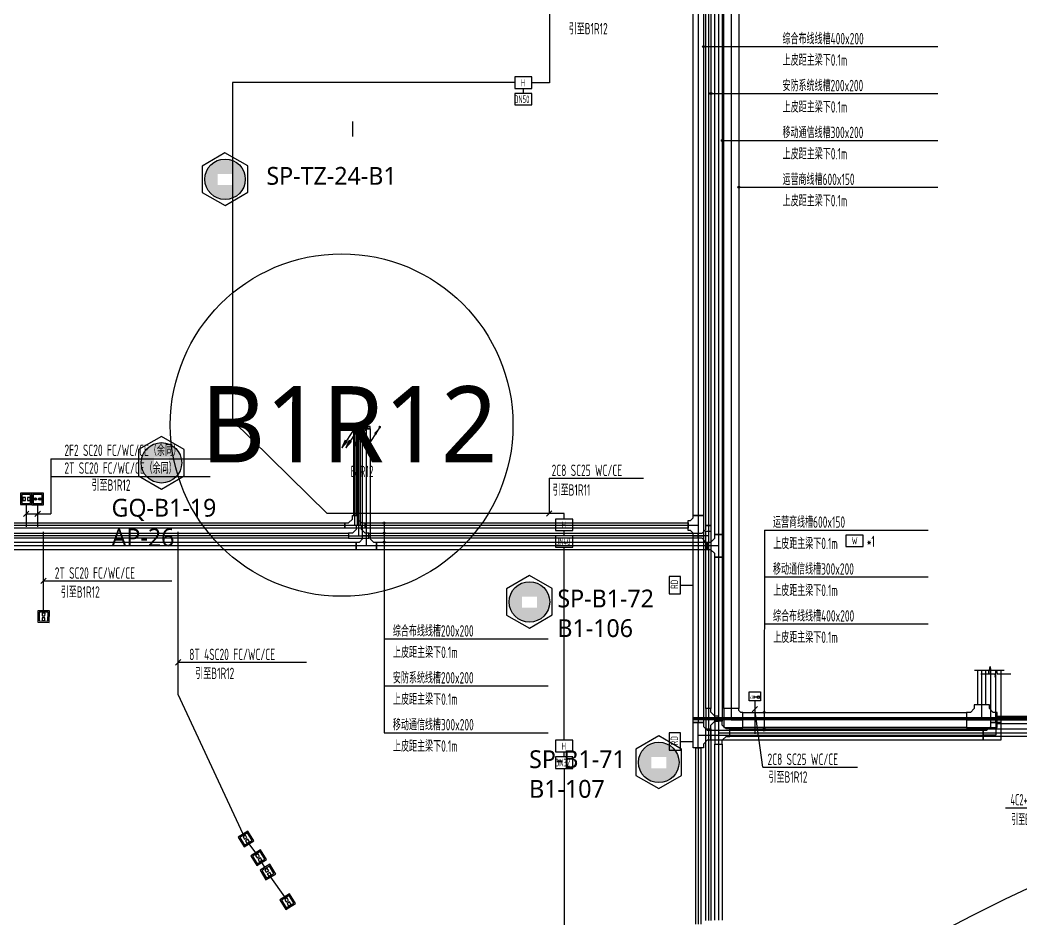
# Model space of a CAD drawing. Extents: x 0 to 3879896, y -114000 to 391286.
# Drawn here: x 2031749 to 2071112, y 189771 to 225139 of the extents above; entities that cross this region are included whole.
import ezdxf

# ---------------------------------------------------------------- set-up
doc = ezdxf.new("R2010")
doc.units = 0
doc.header["$LTSCALE"] = 1000
doc.header["$MEASUREMENT"] = 0
doc.layers.get('0').update_dxf_attribs({"linetype": 'CONTINUOUS'})
for name, color, linetype in [('AP', 7, 'CONTINUOUS'), ('A无产权', 5, 'CONTINUOUS'), ('CABLETRAY_DOTE', 5, 'CONTINUOUS'), ('CABLETRAY_WEAK', 6, 'CONTINUOUS'), ('E-L-LAMP', 11, 'CONTINUOUS'), ('T-BSA TEXT', 7, '485_LINE'), ('T-C-CHANNELS', 30, 'CONTINUOUS'), ('T-I-CHANNELS', 2, 'CONTINUOUS'), ('T-METER DATA', 150, 'C_LINE'), ('T-R-INTEGRATE', 1, 'CONTINUOUS'), ('T-SYSTEM BLOCK', 4, 'CONTINUOUS'), ('T-TEXT', 7, 'CONTINUOUS'), ('T-TEXT-RD', 3, 'CONTINUOUS'), ('T-TL', 2, 'CONTINUOUS'), ('T-铁塔', 3, 'CONTINUOUS'), ('WALL', 2, 'CONTINUOUS'), ('WIRE-通讯', 4, 'CONTINUOUS')]:
    doc.layers.add(name, color=color, linetype=linetype)
doc.styles.add('_TCH_DIM', font='SIMPLEX', dxfattribs={"bigfont": 'GBCBIG'})
doc.styles.add('GBSTYLE', font='gbxwxt.shx', dxfattribs={"width": 0.6, "bigfont": 'gbhzfs.shx'})
doc.styles.get("Standard").update_dxf_attribs({"font": 'GBENOR', "bigfont": 'GBCBIG'})
doc.linetypes.add('485_LINE', pattern='A,25.7,-3.58,["485",Standard,S=2.54,R=0,X=-3.2,Y=-1.27],-3.85', length=33.13)
doc.linetypes.add('C_LINE', pattern='A,25.7,-2.08,["C",Standard,S=2.54,R=0,X=-0.54,Y=-1.27],-2.35', length=30.13)

# ---------------------------------------------------------------- blocks, each defined once
blk = doc.blocks.new('空调抄费表')
at = {"layer": 'T-SYSTEM BLOCK'}
blk.add_lwpolyline([(-338, 0), (338, 0), (338, 450), (-338, 450)], close=True, dxfattribs=at)
at = {"layer": 'T-TEXT', "style": 'GBSTYLE', "width": 0.7}
blk.add_text('H', height=281, dxfattribs=at).set_placement((-106, 76))
blk = doc.blocks.new('A$C78FD1D7B')
at = {"layer": 'T-SYSTEM BLOCK'}
blk.add_lwpolyline([(-300, 0), (300, 0), (300, 400), (-300, 400)], close=True, dxfattribs=at)
at = {"layer": 'T-TEXT', "style": 'GBSTYLE', "width": 0.7}
blk.add_text('RD', height=250, dxfattribs=at).set_placement((-129, 88))
blk = doc.blocks.new('GX')
at = {"layer": 'T-R-INTEGRATE'}
h = blk.add_hatch(color=256, dxfattribs=at)
edge = h.paths.add_edge_path()
edge.add_arc((137, 0), 50, 0, 360)
h = blk.add_hatch(color=256, dxfattribs=at)
edge = h.paths.add_edge_path()
edge.add_arc((312, 0), 50, 0, 360)
for p, q in [((400, 175), (50, 175)), ((50, 175), (50, -175)), ((400, -175), (400, 175)), ((50, -175), (400, -175))]:
    blk.add_line(p, q, dxfattribs=at)
blk.add_lwpolyline([(0, -225), (450, -225), (450, 225), (0, 225)], close=True, dxfattribs=at)
for centre in [(137, 0), (312, 0)]:
    blk.add_circle(centre, 50, dxfattribs=at)
blk = doc.blocks.new('T-D2T')
at = {"layer": 'T-SYSTEM BLOCK'}
for points in [[(0, 0), (450, 0), (450, 450), (0, 450)], [(50, 50), (400, 50), (400, 400), (50, 400)], [(87, 169), (199, 169), (199, 281), (87, 281)], [(271, 169), (383, 169), (383, 281), (271, 281)]]:
    blk.add_lwpolyline(points, close=True, dxfattribs=at)
blk = doc.blocks.new('E-017')
at = {"layer": 'E-L-LAMP'}
for p, q in [((0, 150), (0, -150)), ((150, -150), (-150, -150))]:
    blk.add_line(p, q, dxfattribs=at)
for radius in [150, 100]:
    blk.add_circle((0, 300), radius, dxfattribs=at)
blk = doc.blocks.new('抄表水表')
at = {"layer": 'T-SYSTEM BLOCK'}
blk.add_lwpolyline([(-338, 0), (338, 0), (338, 450), (-338, 450)], close=True, dxfattribs=at)
at = {"layer": 'T-TEXT', "style": 'GBSTYLE', "width": 0.7}
blk.add_text('W', height=281, dxfattribs=at).set_placement((-113, 83))
blk = doc.blocks.new('A$C78191958')
at = {"layer": 'T-METER DATA'}
blk.add_blockref('抄表水表', (80209, -61706, 0), dxfattribs=at)
at = {"layer": 'T-BSA TEXT', "linetype": 'ByBlock', "style": 'GBSTYLE', "width": 0.7}
blk.add_text('*1', height=450, dxfattribs=at).set_placement((80691, -61730, 0))

msp = doc.modelspace()

# ---------------------------------------------------------------- hatches: boundary and pattern name
at = {"layer": 'T-SYSTEM BLOCK'}
h = msp.add_hatch(color=256, dxfattribs=at)
edge = h.paths.add_edge_path()
edge.add_arc((2044921.4, 209100.5), 52.5, 0, 360)
h.paths.add_polyline_path([(2044538.8, 208611.9), (2044406.3, 208306.6), (2044631.2, 208552)])
h = msp.add_hatch(color=256, dxfattribs=at)
edge = h.paths.add_edge_path()
edge.add_arc((2044921.4, 209100.5), 52.5, 0, 360)
h.paths.add_polyline_path([(2044538.8, 208611.9), (2044406.3, 208306.6), (2044631.2, 208552)])
h = msp.add_hatch(color=256, dxfattribs=at)
edge = h.paths.add_edge_path()
edge.add_arc((2045071.4, 209100.5), 52.5, 0, 360)
h.paths.add_polyline_path([(2044688.8, 208611.9), (2044556.3, 208306.6), (2044781.2, 208552)])
h = msp.add_hatch(color=256, dxfattribs=at)
edge = h.paths.add_edge_path()
edge.add_arc((2045071.4, 209100.5), 52.5, 0, 360)
h.paths.add_polyline_path([(2044688.8, 208611.9), (2044556.3, 208306.6), (2044781.2, 208552)])
h = msp.add_hatch(color=256, dxfattribs=at)
edge = h.paths.add_edge_path()
edge.add_arc((2045371.4, 209100.5), 52.5, 0, 360)
h.paths.add_polyline_path([(2044988.8, 208611.9), (2044856.3, 208306.6), (2045081.2, 208552)])
h = msp.add_hatch(color=256, dxfattribs=at)
edge = h.paths.add_edge_path()
edge.add_arc((2045371.4, 209100.5), 52.5, 0, 360)
h.paths.add_polyline_path([(2044988.8, 208611.9), (2044856.3, 208306.6), (2045081.2, 208552)])
h = msp.add_hatch(color=256, dxfattribs=at)
h.paths.add_polyline_path([(2045843.9, 209125.5, 0.210266), (2045861, 209086.8), (2045896.4, 209125.5), (2045875.6, 209077.3, 0.5398713), (2045948.9, 209125.5, 1)])
h.paths.add_polyline_path([(2045896.4, 209125.5), (2045867.9, 209081.4, 0.0415828), (2045875.6, 209077.3)], flags=17)
h.paths.add_polyline_path([(2045896.4, 209125.5), (2045861, 209086.8, 0.0415828), (2045867.9, 209081.4)], flags=17)
h.paths.add_polyline_path([(2045867.9, 209081.4, -0.0415828), (2045861, 209086.8), (2045671.6, 208880.1), (2045717.8, 208850.1)])
h.paths.add_polyline_path([(2045875.6, 209077.3, -0.0415828), (2045867.9, 209081.4), (2045717.8, 208850.1), (2045764, 208820.2)])
h = msp.add_hatch(color=256, dxfattribs=at)
h.paths.add_polyline_path([(2045843.9, 209125.5, 0.210266), (2045861, 209086.8), (2045896.4, 209125.5), (2045875.6, 209077.3, 0.5398713), (2045948.9, 209125.5, 1)])
h.paths.add_polyline_path([(2045896.4, 209125.5), (2045867.9, 209081.4, 0.0415828), (2045875.6, 209077.3)], flags=17)
h.paths.add_polyline_path([(2045896.4, 209125.5), (2045861, 209086.8, 0.0415828), (2045867.9, 209081.4)], flags=17)
h.paths.add_polyline_path([(2045867.9, 209081.4, -0.0415828), (2045861, 209086.8), (2045671.6, 208880.1), (2045717.8, 208850.1)])
h.paths.add_polyline_path([(2045875.6, 209077.3, -0.0415828), (2045867.9, 209081.4), (2045717.8, 208850.1), (2045764, 208820.2)])
at = {"layer": 'T-TEXT', "linetype": 'ByBlock'}
h = msp.add_hatch(color=256, dxfattribs=at)
edge = h.paths.add_edge_path()
edge.add_arc((2058620.4, 224092), 37.5, 0, 360)
h = msp.add_hatch(color=256, dxfattribs=at)
edge = h.paths.add_edge_path()
edge.add_arc((2058921.4, 222247.4), 37.5, 0, 360)
h = msp.add_hatch(color=256, dxfattribs=at)
edge = h.paths.add_edge_path()
edge.add_arc((2059365.7, 220402.9), 37.5, 0, 360)
h = msp.add_hatch(color=256, dxfattribs=at)
edge = h.paths.add_edge_path()
edge.add_arc((2060020.4, 218558.3), 37.5, 0, 360)
h = msp.add_hatch(color=256, dxfattribs=at)
edge = h.paths.add_edge_path()
edge.add_arc((2046070, 205350.5), 37.5, 0, 360)
h = msp.add_hatch(color=256, dxfattribs=at)
edge = h.paths.add_edge_path()
edge.add_arc((2046070, 204950.5), 37.5, 0, 360)
h = msp.add_hatch(color=256, dxfattribs=at)
edge = h.paths.add_edge_path()
edge.add_arc((2046070, 204600.5), 37.5, 0, 360)
h = msp.add_hatch(color=256, dxfattribs=at)
edge = h.paths.add_edge_path()
edge.add_arc((2061014.6, 197900.5), 37.5, 0, 360)
h = msp.add_hatch(color=256, dxfattribs=at)
edge = h.paths.add_edge_path()
edge.add_arc((2061014.6, 197250.7), 37.5, 0, 360)
h = msp.add_hatch(color=256, dxfattribs=at)
edge = h.paths.add_edge_path()
edge.add_arc((2061014.6, 197200.3), 37.5, 0, 360)
at = {"layer": 'WALL', "linetype": 'ByBlock'}
h = msp.add_hatch(dxfattribs=at)
h.set_pattern_fill('ESCHER', color=1)
h.set_pattern_definition([(60, (-837436.515, -2182893.017), (-30.47999999, -7e-09), [27.94, -2.54]), (180, (-837436.515, -2182893.017), (15.24, -26.3964543), [27.94, -2.54]), (300, (-837436.515, -2182893.017), (30.47999999, -7e-09), [27.94, -2.54]), (60, (-837433.975, -2182893.017), (-30.47999999, -7e-09), [5.08, -25.4]), (300, (-837433.975, -2182893.017), (30.47999999, -7e-09), [5.08, -25.4]), (60, (-837437.785, -2182890.817), (-30.47999999, -7e-09), [5.08, -25.4]), (180, (-837437.785, -2182890.817), (15.24, -26.3964543), [5.08, -25.4]), (300, (-837437.785, -2182895.216), (30.47999999, -7e-09), [5.08, -25.4]), (180, (-837437.785, -2182895.216), (15.24, -26.3964543), [5.08, -25.4]), (60, (-837446.675, -2182893.017), (-30.47999999, -7e-09), [5.08, -25.4]), (300, (-837446.675, -2182893.017), (30.47999999, -7e-09), [5.08, -25.4]), (60, (-837431.435, -2182901.816), (-30.47999999, -7e-09), [5.08, -25.4]), (180, (-837431.435, -2182901.816), (15.24, -26.3964543), [5.08, -25.4]), (300, (-837431.435, -2182884.218), (30.47999999, -7e-09), [5.08, -25.4]), (180, (-837431.435, -2182884.218), (15.24, -26.3964543), [5.08, -25.4]), (0, (-837431.435, -2182888.617), (-15.24, 26.3964543), [17.78, -12.7]), (0, (-837431.435, -2182897.416), (-15.24, 26.3964543), [17.78, -12.7]), (120, (-837435.245, -2182886.418), (-30.47999999, 7e-09), [17.78, -12.7]), (120, (-837442.865, -2182890.817), (-30.47999999, 7e-09), [17.78, -12.7]), (240, (-837442.865, -2182895.216), (15.23999999, -26.3964543), [17.78, -12.7]), (240, (-837435.245, -2182899.616), (15.23999999, -26.3964543), [17.78, -12.7])])
h.paths.add_polyline_path([(2039015.3, 218873.1, 1), (2040607.2, 218873.1, 1)])
h.paths.add_polyline_path([(2040105.6, 219078.1), (2040105.6, 218643.6), (2039517.6, 218643.6), (2039517.6, 219078.1)], flags=16)
h = msp.add_hatch(dxfattribs=at)
h.set_pattern_fill('ESCHER', color=3)
h.set_pattern_definition([(60, (-839937.8, -2194048.995), (-30.47999999, -7e-09), [27.94, -2.54]), (180, (-839937.8, -2194048.995), (15.24, -26.3964543), [27.94, -2.54]), (300, (-839937.8, -2194048.995), (30.47999999, -7e-09), [27.94, -2.54]), (60, (-839935.26, -2194048.995), (-30.47999999, -7e-09), [5.08, -25.4]), (300, (-839935.26, -2194048.995), (30.47999999, -7e-09), [5.08, -25.4]), (60, (-839939.07, -2194046.795), (-30.47999999, -7e-09), [5.08, -25.4]), (180, (-839939.07, -2194046.795), (15.24, -26.3964543), [5.08, -25.4]), (300, (-839939.07, -2194051.194), (30.47999999, -7e-09), [5.08, -25.4]), (180, (-839939.07, -2194051.194), (15.24, -26.3964543), [5.08, -25.4]), (60, (-839947.96, -2194048.995), (-30.47999999, -7e-09), [5.08, -25.4]), (300, (-839947.96, -2194048.995), (30.47999999, -7e-09), [5.08, -25.4]), (60, (-839932.72, -2194057.793), (-30.47999999, -7e-09), [5.08, -25.4]), (180, (-839932.72, -2194057.793), (15.24, -26.3964543), [5.08, -25.4]), (300, (-839932.72, -2194040.196), (30.47999999, -7e-09), [5.08, -25.4]), (180, (-839932.72, -2194040.196), (15.24, -26.3964543), [5.08, -25.4]), (0, (-839932.72, -2194044.595), (-15.24, 26.3964543), [17.78, -12.7]), (0, (-839932.72, -2194053.394), (-15.24, 26.3964543), [17.78, -12.7]), (120, (-839936.53, -2194042.395), (-30.47999999, 7e-09), [17.78, -12.7]), (120, (-839944.15, -2194046.795), (-30.47999999, 7e-09), [17.78, -12.7]), (240, (-839944.15, -2194051.194), (15.23999999, -26.3964543), [17.78, -12.7]), (240, (-839936.53, -2194055.594), (15.23999999, -26.3964543), [17.78, -12.7])])
h.paths.add_polyline_path([(2036514, 207717.1, 1), (2038105.9, 207717.1, 1)])
h.paths.add_polyline_path([(2037604.3, 207922.1), (2037604.3, 207487.6), (2037016.3, 207487.6), (2037016.3, 207922.1)], flags=16)
h = msp.add_hatch(dxfattribs=at)
h.set_pattern_fill('ESCHER', color=3)
h.set_pattern_definition([(60, (-825466.343, -2199520.927), (-30.47999999, -7e-09), [27.94, -2.54]), (180, (-825466.343, -2199520.927), (15.24, -26.3964543), [27.94, -2.54]), (300, (-825466.343, -2199520.927), (30.47999999, -7e-09), [27.94, -2.54]), (60, (-825463.803, -2199520.927), (-30.47999999, -7e-09), [5.08, -25.4]), (300, (-825463.803, -2199520.927), (30.47999999, -7e-09), [5.08, -25.4]), (60, (-825467.613, -2199518.727), (-30.47999999, -7e-09), [5.08, -25.4]), (180, (-825467.613, -2199518.727), (15.24, -26.3964543), [5.08, -25.4]), (300, (-825467.613, -2199523.126), (30.47999999, -7e-09), [5.08, -25.4]), (180, (-825467.613, -2199523.126), (15.24, -26.3964543), [5.08, -25.4]), (60, (-825476.503, -2199520.927), (-30.47999999, -7e-09), [5.08, -25.4]), (300, (-825476.503, -2199520.927), (30.47999999, -7e-09), [5.08, -25.4]), (60, (-825461.263, -2199529.725), (-30.47999999, -7e-09), [5.08, -25.4]), (180, (-825461.263, -2199529.725), (15.24, -26.3964543), [5.08, -25.4]), (300, (-825461.263, -2199512.128), (30.47999999, -7e-09), [5.08, -25.4]), (180, (-825461.263, -2199512.128), (15.24, -26.3964543), [5.08, -25.4]), (0, (-825461.263, -2199516.527), (-15.24, 26.3964543), [17.78, -12.7]), (0, (-825461.263, -2199525.326), (-15.24, 26.3964543), [17.78, -12.7]), (120, (-825465.073, -2199514.328), (-30.47999999, 7e-09), [17.78, -12.7]), (120, (-825472.693, -2199518.727), (-30.47999999, 7e-09), [17.78, -12.7]), (240, (-825472.693, -2199523.126), (15.23999999, -26.3964543), [17.78, -12.7]), (240, (-825465.073, -2199527.526), (15.23999999, -26.3964543), [17.78, -12.7])])
h.paths.add_polyline_path([(2050985.4, 202245.2, 1), (2052577.4, 202245.2, 1)])
h.paths.add_polyline_path([(2052075.8, 202450.2), (2052075.8, 202015.7), (2051487.8, 202015.7), (2051487.8, 202450.2)], flags=16)
h = msp.add_hatch(dxfattribs=at)
h.set_pattern_fill('ESCHER', color=3)
h.set_pattern_definition([(60, (-820380.46, -2205833.182), (-30.47999999, -7e-09), [27.94, -2.54]), (180, (-820380.46, -2205833.182), (15.24, -26.3964543), [27.94, -2.54]), (300, (-820380.46, -2205833.182), (30.47999999, -7e-09), [27.94, -2.54]), (60, (-820377.92, -2205833.182), (-30.47999999, -7e-09), [5.08, -25.4]), (300, (-820377.92, -2205833.182), (30.47999999, -7e-09), [5.08, -25.4]), (60, (-820381.73, -2205830.982), (-30.47999999, -7e-09), [5.08, -25.4]), (180, (-820381.73, -2205830.982), (15.24, -26.3964543), [5.08, -25.4]), (300, (-820381.73, -2205835.382), (30.47999999, -7e-09), [5.08, -25.4]), (180, (-820381.73, -2205835.382), (15.24, -26.3964543), [5.08, -25.4]), (60, (-820390.62, -2205833.182), (-30.47999999, -7e-09), [5.08, -25.4]), (300, (-820390.62, -2205833.182), (30.47999999, -7e-09), [5.08, -25.4]), (60, (-820375.38, -2205841.98), (-30.47999999, -7e-09), [5.08, -25.4]), (180, (-820375.38, -2205841.98), (15.24, -26.3964543), [5.08, -25.4]), (300, (-820375.38, -2205824.383), (30.47999999, -7e-09), [5.08, -25.4]), (180, (-820375.38, -2205824.383), (15.24, -26.3964543), [5.08, -25.4]), (0, (-820375.38, -2205828.783), (-15.24, 26.3964543), [17.78, -12.7]), (0, (-820375.38, -2205837.582), (-15.24, 26.3964543), [17.78, -12.7]), (120, (-820379.19, -2205826.583), (-30.47999999, 7e-09), [17.78, -12.7]), (120, (-820386.81, -2205830.982), (-30.47999999, 7e-09), [17.78, -12.7]), (240, (-820386.81, -2205835.382), (15.23999999, -26.3964543), [17.78, -12.7]), (240, (-820379.19, -2205839.78), (15.23999999, -26.3964543), [17.78, -12.7])])
h.paths.add_polyline_path([(2056071.3, 195932.9, 1), (2057663.3, 195932.9, 1)])
h.paths.add_polyline_path([(2057161.7, 196137.9), (2057161.7, 195703.4), (2056573.7, 195703.4), (2056573.7, 196137.9)], flags=16)

# ---------------------------------------------------------------- linework, layer by layer
at = {"color": 8}
msp.add_line((2044821.4, 221150.5, 0), (2044821.4, 220550.5, 0), dxfattribs=at)
at = {"layer": 'CABLETRAY_DOTE', "linetype": 'ByBlock'}
for p, q in [((2059215.7, 232600.5, 0), (2059215.7, 204900.5, 0)), ((2058821.4, 229493.7, 0), (2058821.4, 205250.5, 0)), ((2045371.4, 204850.5, 0), (2045371.4, 209050.5, 0)), ((2045371.4, 204450.5, 0), (2045371.4, 204850.5, 0)), ((2058821.4, 205023.8, 0), (2058820.6, 198052.1, 0)), ((2059215.7, 204900.5, 0), (2059215.7, 204000.5, 0)), ((2044971.4, 204450.5, 0), (2026234.5, 204450.5, 0)), ((2045771.4, 204450.5, 0), (2044971.4, 204450.5, 0)), ((2058765.7, 204450.5, 0), (2045771.4, 204450.5, 0)), ((2059215.7, 204450.5, 0), (2058765.7, 204450.5, 0)), ((2059215.7, 204000.5, 0), (2059215.7, 197550.5, 0)), ((2058820.6, 198052.1, 0), (2058820.5, 197252.1, 0)), ((2058244.2, 197652.1, 0), (2077071, 197649.7, 0)), ((2058820.5, 197652.1, 0), (2059220.5, 197652.1, 0)), ((2058820.5, 197252.1, 0), (2058819.6, 189707.2, 0)), ((2059215.7, 197550.5, 0), (2059215.7, 196650.5, 0)), ((2059215.7, 197100.5, 0), (2059665.7, 197100.5, 0)), ((2059665.7, 197100.5, 0), (2075173.1, 197100.5, 0)), ((2059215.7, 196650.5, 0), (2059215.7, 189728.5, 0))]:
    msp.add_line(p, q, dxfattribs=at)
at = {"layer": 'CABLETRAY_DOTE'}
for p, q in [((2058420.4, 227600.5, 0), (2058420.4, 205650.5, 0)), ((2059720.4, 226796.3, 0), (2059720.4, 198050.5, 0)), ((2044921.4, 205650.5, 0), (2044921.4, 209050.5, 0)), ((2045071.4, 205250.5, 0), (2045071.4, 209050.5, 0)), ((2044921.4, 205250.5, 0), (2044921.4, 205650.5, 0)), ((2058420.4, 205650.5, 0), (2058420.4, 204850.5, 0)), ((2044521.4, 205250.5, 0), (2026675.7, 205250.5, 0)), ((2045321.4, 205250.5, 0), (2044521.4, 205250.5, 0)), ((2045071.4, 204850.5, 0), (2045071.4, 205250.5, 0)), ((2058020.4, 205250.5, 0), (2045321.4, 205250.5, 0)), ((2058420.4, 205250.5, 0), (2058020.4, 205250.5, 0)), ((2058821.4, 205250.5, 0), (2058821.4, 204450.5, 0)), ((2044671.4, 204850.5, 0), (2026478.1, 204850.5, 0)), ((2044671.4, 204850.5, 0), (2045471.4, 204850.5, 0)), ((2058421.4, 204850.5, 0), (2045471.4, 204850.5, 0)), ((2058420.4, 204850.5, 0), (2058420.4, 197500.5, 0)), ((2058821.4, 204850.5, 0), (2058421.4, 204850.5, 0)), ((2069570.4, 198200.5, 0), (2069570.4, 199566.8, 0)), ((2070120.4, 197500.5, 0), (2070120.4, 199566.3, 0)), ((2059720.4, 198050.5, 0), (2059720.4, 197600.5, 0)), ((2069570.4, 197600.5, 0), (2069570.4, 198200.5, 0)), ((2058420.4, 196500.5, 0), (2058420.4, 197500.5, 0)), ((2059720.4, 197600.5, 0), (2060170.4, 197600.5, 0)), ((2068970.4, 197600.5, 0), (2060170.4, 197600.5, 0)), ((2068970.4, 197600.5, 0), (2070170.4, 197600.5, 0)), ((2070120.4, 197500.5, 0), (2070120.4, 197000.5, 0)), ((2070170.4, 197600.5, 0), (2074673.1, 197600.5, 0)), ((2058420.4, 197000.5, 0), (2058920.4, 197000.5, 0)), ((2058920.5, 197000.3, 0), (2069620.4, 197000.5, 0)), ((2070120.4, 197000.5, 0), (2069620.4, 197000.5, 0)), ((2058420.4, 196500.5, 0), (2058420.4, 189561, 0))]:
    msp.add_line(p, q, dxfattribs=at)
at = {"layer": 'CABLETRAY_WEAK', "linetype": 'ByBlock'}
for p, q in [((2058721.4, 205250.5, 0), (2058721.4, 229493.7, 0)), ((2058921.4, 229493.7, 0), (2058921.4, 205250.5, 0)), ((2058921.4, 205250.5, 0), (2058721.4, 205250.5, 0)), ((2058720.6, 198052.1, 0), (2058721.4, 205023.8, 0)), ((2058721.4, 205023.8, 0), (2058921.4, 205023.8, 0)), ((2058921.4, 205023.8, 0), (2058920.6, 198052.1, 0)), ((2058720.6, 198052.1, 0), (2058720.5, 197252.1, 0)), ((2058920.6, 198052.1, 0), (2058720.6, 198052.1, 0)), ((2058920.6, 198052.1, 0), (2058720.6, 198052.1, 0)), ((2058920.5, 197902.1, 0), (2058920.6, 198052.1, 0)), ((2058244.2, 197602.1, 0), (2058244.2, 197702.1, 0)), ((2058244.2, 197702.1, 0), (2077071, 197699.7, 0)), ((2077071, 197599.7, 0), (2058244.2, 197602.1, 0)), ((2059070.5, 197752.1, 0), (2058920.5, 197902.1, 0)), ((2059220.5, 197752.1, 0), (2059070.5, 197752.1, 0)), ((2059220.5, 197552.1, 0), (2059220.5, 197752.1, 0)), ((2058719.6, 189707.2, 0), (2058720.5, 197252.1, 0)), ((2058720.5, 197252.1, 0), (2058920.5, 197252.1, 0)), ((2058720.5, 197252.1, 0), (2058920.5, 197252.1, 0)), ((2058920.5, 197252.1, 0), (2058919.6, 189707.1, 0)), ((2058920.5, 197402.1, 0), (2059070.5, 197552.1, 0)), ((2058920.5, 197252.1, 0), (2058920.5, 197402.1, 0)), ((2059070.5, 197552.1, 0), (2059220.5, 197552.1, 0))]:
    msp.add_line(p, q, dxfattribs=at)
at = {"layer": 'CABLETRAY_WEAK'}
for p, q in [((2045121.4, 209150.5, 0), (2045021.4, 209050.5, 0)), ((2045021.4, 209150.5, 0), (2045121.4, 209050.5, 0)), ((2045021.4, 209050.5, 0), (2045121.4, 209050.5, 0)), ((2045021.4, 205250.5, 0), (2045021.4, 209050.5, 0)), ((2045121.4, 209050.5, 0), (2045121.4, 205250.5, 0)), ((2044971.4, 205100.5, 0), (2044821.4, 204950.5, 0)), ((2045171.4, 205250.5, 0), (2044971.4, 205250.5, 0)), ((2044971.4, 205250.5, 0), (2044971.4, 205100.5, 0)), ((2045121.4, 205250.5, 0), (2045021.4, 205250.5, 0)), ((2045171.4, 205100.5, 0), (2045171.4, 205250.5, 0)), ((2045321.4, 204950.5, 0), (2045171.4, 205100.5, 0)), ((2058571.4, 204950.5, 0), (2058721.4, 205100.5, 0)), ((2058721.4, 205100.5, 0), (2058721.4, 205250.5, 0)), ((2058721.4, 205250.5, 0), (2058921.4, 205250.5, 0)), ((2058921.4, 205250.5, 0), (2058921.4, 204450.5, 0)), ((2026478.1, 204950.5, 0), (2044671.4, 204950.5, 0)), ((2044671.4, 204750.5, 0), (2026478.1, 204750.5, 0)), ((2044671.4, 204950.5, 0), (2044671.4, 204750.5, 0)), ((2044821.4, 204950.5, 0), (2044671.4, 204950.5, 0)), ((2044671.4, 204950.5, 0), (2044671.4, 204750.5, 0)), ((2044671.4, 204750.5, 0), (2045471.4, 204750.5, 0)), ((2045471.4, 204950.5, 0), (2045321.4, 204950.5, 0)), ((2045471.4, 204750.5, 0), (2045471.4, 204950.5, 0)), ((2045471.4, 204950.5, 0), (2058421.4, 204950.5, 0)), ((2045471.4, 204750.5, 0), (2045471.4, 204950.5, 0)), ((2058421.4, 204750.5, 0), (2045471.4, 204750.5, 0)), ((2058421.4, 204950.5, 0), (2058421.4, 204750.5, 0)), ((2058421.4, 204750.5, 0), (2058421.4, 204950.5, 0)), ((2058421.4, 204950.5, 0), (2058571.4, 204950.5, 0)), ((2058571.4, 204750.5, 0), (2058421.4, 204750.5, 0)), ((2058721.4, 204600.5, 0), (2058571.4, 204750.5, 0)), ((2058721.4, 204450.5, 0), (2058721.4, 204600.5, 0)), ((2058921.4, 204450.5, 0), (2058721.4, 204450.5, 0))]:
    msp.add_line(p, q, dxfattribs=at)
at = {"layer": 'CABLETRAY_WEAK', "elevation": 0}
msp.add_lwpolyline([(2045021.4, 209050.5), (2045121.4, 209050.5), (2045121.4, 209150.5), (2045021.4, 209150.5)], close=True, dxfattribs=at)
at = {"layer": 'E-L-LAMP'}
msp.add_line((2060645.9, 198360.5, 0), (2060645.9, 197053.3, 0), dxfattribs=at)
at = {"layer": 'E-L-LAMP', "elevation": 0}
msp.add_lwpolyline([(2060422.6, 198709), (2060869.2, 198709), (2060869.2, 198360.5), (2060422.6, 198360.5)], close=True, dxfattribs=at)
at = {"layer": 'T-BSA TEXT', "linetype": 'ByBlock'}
for p, q in [((2032958.6, 207875.9), (2039230.7, 207875.9)), ((2032958.6, 207875.9), (2032958.6, 205711.1)), ((2032958.6, 207175.9), (2039230.7, 207175.9)), ((2052560.8, 207111.5), (2056267.1, 207111.5)), ((2052560.8, 207111.5), (2052560.8, 205722.2)), ((2031886.3, 205605), (2032098.5, 205817.2)), ((2031992.4, 205711.1), (2032958.6, 205711.1, 0)), ((2032335.5, 205605), (2032547.7, 205817.2)), ((2052454.8, 205616.1), (2052666.9, 205828.3)), ((2032570.9, 202965.7, 0), (2032783.1, 203177.9, 0)), ((2032677, 203071.8, 0), (2037720.1, 203071.8, 0)), ((2037860.1, 199763.6, 0), (2038072.2, 199975.8, 0)), ((2037966.2, 199869.7, 0), (2043009.3, 199869.7, 0)), ((2060539.8, 197925.1, 0), (2060751.9, 198137.2, 0)), ((2060954.2, 195744.9), (2060645.9, 198031.1, 0)), ((2060954.2, 195744.9), (2064682.2, 195744.9, 0)), ((2070508.3, 194150.6, 0), (2076913.5, 194150.6))]:
    msp.add_line(p, q, dxfattribs=at)
at = {"layer": 'T-C-CHANNELS'}
for p, q in [((2059420.4, 198050.5, 0), (2059420.4, 226796.3, 0)), ((2060020.4, 226796.3, 0), (2060020.4, 198050.5, 0)), ((2069420.4, 199566.8, 0), (2069720.4, 199566.8, 0)), ((2069420.4, 198200.5, 0), (2069420.4, 199566.8, 0)), ((2069720.4, 199566.8, 0), (2069720.4, 198200.5, 0)), ((2060020.4, 198050.5, 0), (2059420.4, 198050.5, 0)), ((2059420.4, 198050.5, 0), (2059420.4, 197300.5, 0)), ((2060020.4, 198050.5, 0), (2059420.4, 198050.5, 0)), ((2060020.4, 197975.5, 0), (2060020.4, 198050.5, 0)), ((2069270.4, 198050.5, 0), (2069120.4, 197900.5, 0)), ((2069870.4, 198200.5, 0), (2069270.4, 198200.5, 0)), ((2069270.4, 198200.5, 0), (2069270.4, 198050.5, 0)), ((2069720.4, 198200.5, 0), (2069420.4, 198200.5, 0)), ((2069870.4, 198050.5, 0), (2069870.4, 198200.5, 0)), ((2070020.4, 197900.5, 0), (2069870.4, 198050.5, 0)), ((2060095.4, 197900.5, 0), (2060020.4, 197975.5, 0)), ((2060170.4, 197900.5, 0), (2060095.4, 197900.5, 0)), ((2060170.4, 197300.5, 0), (2060170.4, 197900.5, 0)), ((2060170.4, 197900.5, 0), (2068970.4, 197900.5, 0)), ((2060170.4, 197300.5, 0), (2060170.4, 197900.5, 0)), ((2068970.4, 197900.5, 0), (2068970.4, 197300.5, 0)), ((2069120.4, 197900.5, 0), (2068970.4, 197900.5, 0)), ((2068970.4, 197900.5, 0), (2068970.4, 197300.5, 0)), ((2070170.4, 197900.5, 0), (2070020.4, 197900.5, 0)), ((2070170.4, 197300.5, 0), (2070170.4, 197900.5, 0)), ((2070170.4, 197450.5, 0), (2070170.4, 197750.5, 0)), ((2070170.4, 197750.5, 0), (2074673.1, 197750.5, 0)), ((2059420.4, 197300.5, 0), (2060170.4, 197300.5, 0)), ((2068970.4, 197300.5, 0), (2060170.4, 197300.5, 0)), ((2068970.4, 197300.5, 0), (2070170.4, 197300.5, 0)), ((2074673.1, 197450.5, 0), (2070170.4, 197450.5, 0))]:
    msp.add_line(p, q, dxfattribs=at)
msp.add_lwpolyline([(2069285.4, 199566.8), (2069825.4, 199566.5), (2069848.8, 199433.6), (2069895.8, 199699.5), (2069919.2, 199566.5), (2070455.4, 199566.2)], dxfattribs=at)
at = {"layer": 'T-C-CHANNELS', "elevation": 0}
msp.add_lwpolyline([(2069537.7, 199419.9), (2070077.7, 199419.6), (2070101, 199286.6), (2070148.1, 199552.5), (2070171.4, 199419.5), (2070707.7, 199419.2)], dxfattribs=at)
at = {"layer": 'T-I-CHANNELS'}
for p, q in [((2058220.4, 205650.5, 0), (2058220.4, 227600.5, 0)), ((2058620.4, 227600.5, 0), (2058620.4, 205650.5, 0)), ((2044971.4, 209150.5, 0), (2044871.4, 209050.5, 0)), ((2044871.4, 209150.5, 0), (2044971.4, 209050.5, 0)), ((2044871.4, 209050.5, 0), (2044971.4, 209050.5, 0)), ((2044871.4, 205650.5, 0), (2044871.4, 209050.5, 0)), ((2044971.4, 209050.5, 0), (2044971.4, 205650.5, 0)), ((2044671.4, 205350.5, 0), (2044821.4, 205500.5, 0)), ((2044821.4, 205500.5, 0), (2044821.4, 205650.5, 0)), ((2044821.4, 205650.5, 0), (2045021.4, 205650.5, 0)), ((2044971.4, 205650.5, 0), (2044871.4, 205650.5, 0)), ((2045021.4, 205650.5, 0), (2045021.4, 205500.5, 0)), ((2045021.4, 205500.5, 0), (2045171.4, 205350.5, 0)), ((2058120.4, 205450.5, 0), (2058220.4, 205550.5, 0)), ((2058620.4, 205650.5, 0), (2058220.4, 205650.5, 0)), ((2058220.4, 205550.5, 0), (2058220.4, 205650.5, 0)), ((2058220.4, 205650.5, 0), (2058620.4, 205650.5, 0)), ((2058620.4, 205650.5, 0), (2058620.4, 204850.5, 0)), ((2026675.7, 205350.5, 0), (2044521.4, 205350.5, 0)), ((2044521.4, 205150.5, 0), (2026675.7, 205150.5, 0)), ((2044521.4, 205150.5, 0), (2044521.4, 205350.5, 0)), ((2044521.4, 205350.5, 0), (2044671.4, 205350.5, 0)), ((2044521.4, 205350.5, 0), (2044521.4, 205150.5, 0)), ((2045321.4, 205150.5, 0), (2044521.4, 205150.5, 0)), ((2045171.4, 205350.5, 0), (2045321.4, 205350.5, 0)), ((2045321.4, 205150.5, 0), (2045321.4, 205350.5, 0)), ((2045321.4, 205350.5, 0), (2058020.4, 205350.5, 0)), ((2045321.4, 205350.5, 0), (2045321.4, 205150.5, 0)), ((2058020.4, 205150.5, 0), (2045321.4, 205150.5, 0)), ((2058020.4, 205050.5, 0), (2058020.4, 205450.5, 0)), ((2058020.4, 205450.5, 0), (2058120.4, 205450.5, 0)), ((2058020.4, 205350.5, 0), (2058020.4, 205150.5, 0)), ((2058120.4, 205050.5, 0), (2058020.4, 205050.5, 0)), ((2058220.4, 204950.5, 0), (2058120.4, 205050.5, 0)), ((2058220.4, 204850.5, 0), (2058220.4, 204950.5, 0)), ((2058620.4, 204850.5, 0), (2058220.4, 204850.5, 0)), ((2058220.4, 197500.5, 0), (2058220.4, 204850.5, 0)), ((2058220.4, 204850.5, 0), (2058620.4, 204850.5, 0)), ((2058620.4, 204850.5, 0), (2058620.4, 197500.5, 0)), ((2069920.4, 199566.3, 0), (2070320.4, 199566.3, 0)), ((2069920.4, 197500.5, 0), (2069920.4, 199566.3, 0)), ((2070320.4, 199566.3, 0), (2070320.4, 197500.5, 0)), ((2058620.4, 197500.5, 0), (2058220.4, 197500.5, 0)), ((2058220.4, 196500.5, 0), (2058220.4, 197500.5, 0)), ((2058220.4, 197500.5, 0), (2058620.4, 197500.5, 0)), ((2058620.4, 197500.5, 0), (2058620.4, 197350.5, 0)), ((2058620.4, 197350.5, 0), (2058770.4, 197200.5, 0)), ((2069770.4, 197200.5, 0), (2069920.4, 197350.5, 0)), ((2070320.4, 197500.5, 0), (2069920.4, 197500.5, 0)), ((2069920.4, 197350.5, 0), (2069920.4, 197500.5, 0)), ((2069920.4, 197500.5, 0), (2070320.4, 197500.5, 0)), ((2070320.4, 197500.5, 0), (2070320.4, 196800.5, 0)), ((2058770.4, 197200.5, 0), (2058920.4, 197200.5, 0)), ((2058920.4, 197200.5, 0), (2058920.4, 196800.5, 0)), ((2058920.5, 197200.3, 0), (2069620.4, 197200.5, 0)), ((2058920.5, 196800.3, 0), (2058920.5, 197200.3, 0)), ((2069620.4, 197200.5, 0), (2069620.4, 196800.5, 0)), ((2069620.4, 196800.5, 0), (2069620.4, 197200.5, 0)), ((2069620.4, 197200.5, 0), (2069770.4, 197200.5, 0)), ((2058620.4, 196500.5, 0), (2058220.4, 196500.5, 0)), ((2058320.4, 189561, 0), (2058320.4, 196500.5, 0)), ((2058320.4, 196500.5, 0), (2058520.4, 196500.5, 0)), ((2058520.4, 196500.5, 0), (2058520.4, 189561, 0)), ((2058770.4, 196800.5, 0), (2058620.4, 196650.5, 0)), ((2058620.4, 196650.5, 0), (2058620.4, 196500.5, 0)), ((2058920.4, 196800.5, 0), (2058770.4, 196800.5, 0)), ((2069620.4, 196800.5, 0), (2058920.5, 196800.3, 0)), ((2070320.4, 196800.5, 0), (2069620.4, 196800.5, 0))]:
    msp.add_line(p, q, dxfattribs=at)
at = {"layer": 'T-I-CHANNELS', "elevation": 0}
msp.add_lwpolyline([(2044871.4, 209050.5), (2044971.4, 209050.5), (2044971.4, 209150.5), (2044871.4, 209150.5)], close=True, dxfattribs=at)
msp.add_lwpolyline([(2044871.4, 209050.5), (2044971.4, 209050.5), (2044971.4, 209150.5), (2044871.4, 209150.5)], close=True, dxfattribs=at)
at = {"layer": 'T-METER DATA', "linetype": 'ByBlock'}
for p, q in [((2052574.2, 228974.4, 0), (2052574.2, 222668.1, 0)), ((2051205.4, 222675.5, 0), (2040098.7, 222675.5, 0)), ((2040098.7, 222675.5, 0), (2040098.7, 209385.1, 0)), ((2052574.2, 222668.1, 0), (2051880.4, 222668.1, 0)), ((2040098.7, 209385.1, 0), (2043823.3, 205722.2, 0)), ((2053145.2, 205722.2), (2043823.3, 205722.2)), ((2053145.2, 205500.5), (2053145.2, 205722.2)), ((2053145.2, 196801.5), (2053145.2, 204395.9)), ((2053145.2, 195696.9), (2053145.2, 181658.4))]:
    msp.add_line(p, q, dxfattribs=at)
at = {"layer": 'T-METER DATA', "color": 1, "linetype": 'ByBlock'}
for centre, radius in [((2043412.9, 209129.9), 50000), ((2096493.2, 136510), 59962.3)]:
    msp.add_circle(centre, radius, dxfattribs=at)
at = {"layer": 'T-METER DATA', "color": 3, "linetype": 'ByBlock'}
msp.add_circle((2044396.5, 209203.8), 6737.7, dxfattribs=at)
at = {"layer": 'T-R-INTEGRATE', "linetype": 'ByBlock'}
for p, q in [((2057720.4, 202905.5), (2058220.4, 202905.5)), ((2057720.4, 196756.6), (2058220.4, 196756.6))]:
    msp.add_line(p, q, dxfattribs=at)
at = {"layer": 'T-R-INTEGRATE', "elevation": 0}
msp.add_lwpolyline([(2032441.6, 206071.8), (2032441.6, 205203.5)], dxfattribs=at)
at = {"layer": 'T-SYSTEM BLOCK'}
for p, q in [((2051542.9, 222245.9, 0), (2051542.9, 222450.5, 0)), ((2044921.4, 209100.5), (2044406.3, 208306.6)), ((2044921.4, 209100.5, 0), (2044406.3, 208306.6, 0)), ((2044921.4, 209100.5, 0), (2044406.3, 208306.6, 0)), ((2045071.4, 209100.5), (2044556.3, 208306.6)), ((2045071.4, 209100.5, 0), (2044556.3, 208306.6, 0)), ((2045071.4, 209100.5, 0), (2044556.3, 208306.6, 0)), ((2045371.4, 209100.5), (2044856.3, 208306.6)), ((2045371.4, 209100.5, 0), (2044856.3, 208306.6, 0)), ((2045371.4, 209100.5, 0), (2044856.3, 208306.6, 0)), ((2045896.4, 209125.5), (2045381.3, 208331.6)), ((2045896.4, 209125.5, 0), (2045381.3, 208331.6, 0)), ((2045896.4, 209125.5, 0), (2045381.3, 208331.6, 0)), ((2044538.8, 208611.9), (2044406.3, 208306.6)), ((2044538.8, 208611.9, 0), (2044406.3, 208306.6, 0)), ((2044538.8, 208611.9, 0), (2044406.3, 208306.6, 0)), ((2044631.2, 208552), (2044406.3, 208306.6)), ((2044631.2, 208552, 0), (2044406.3, 208306.6, 0)), ((2044631.2, 208552, 0), (2044406.3, 208306.6, 0)), ((2044688.8, 208611.9), (2044556.3, 208306.6)), ((2044688.8, 208611.9, 0), (2044556.3, 208306.6, 0)), ((2044688.8, 208611.9, 0), (2044556.3, 208306.6, 0)), ((2044781.2, 208552), (2044556.3, 208306.6)), ((2044781.2, 208552, 0), (2044556.3, 208306.6, 0)), ((2044781.2, 208552, 0), (2044556.3, 208306.6, 0)), ((2044988.8, 208611.9), (2044856.3, 208306.6)), ((2044988.8, 208611.9, 0), (2044856.3, 208306.6, 0)), ((2044988.8, 208611.9, 0), (2044856.3, 208306.6, 0)), ((2045081.2, 208552), (2044856.3, 208306.6)), ((2045081.2, 208552, 0), (2044856.3, 208306.6, 0)), ((2045081.2, 208552, 0), (2044856.3, 208306.6, 0)), ((2053145.2, 204845.9), (2053145.2, 205050.5)), ((2053145.2, 196146.9), (2053145.2, 196351.5))]:
    msp.add_line(p, q, dxfattribs=at)
at = {"layer": 'T-SYSTEM BLOCK', "elevation": 0}
msp.add_lwpolyline([(2051205.4, 221795.9), (2051880.4, 221795.9), (2051880.4, 222245.9), (2051205.4, 222245.9)], close=True, dxfattribs=at)
at = {"layer": 'T-SYSTEM BLOCK'}
for points in [[(2052807.7, 204395.9), (2053482.7, 204395.9), (2053482.7, 204845.9), (2052807.7, 204845.9)], [(2052807.7, 195696.9), (2053482.7, 195696.9), (2053482.7, 196146.9), (2052807.7, 196146.9)]]:
    msp.add_lwpolyline(points, close=True, dxfattribs=at)
at = {"layer": 'T-TEXT', "linetype": 'ByBlock'}
for p, q in [((2058620.4, 224092, 0), (2067838.3, 224092, 0)), ((2058921.4, 222247.4, 0), (2067838.3, 222247.4, 0)), ((2059365.7, 220402.9, 0), (2067838.3, 220402.9, 0)), ((2060020.4, 218558.3, 0), (2067838.3, 218558.3, 0)), ((2046070, 205350.5, 0), (2046070, 197101.5, 0)), ((2061020.7, 205071.7, 0), (2061014.6, 197250.7, 0)), ((2061020.7, 205071.7, 0), (2067465.9, 205071.7, 0)), ((2061020.7, 203227.2, 0), (2067465.9, 203227.2, 0)), ((2061020.7, 201382.6, 0), (2067465.9, 201382.6, 0)), ((2046070, 200790.7, 0), (2052516.7, 200790.7, 0)), ((2046070, 198946.1, 0), (2052516.7, 198946.1, 0)), ((2046070, 197101.5, 0), (2052516.7, 197101.5, 0))]:
    msp.add_line(p, q, dxfattribs=at)
for centre in [(2058620.4, 224092, 0), (2058921.4, 222247.4, 0), (2059365.7, 220402.9, 0), (2060020.4, 218558.3, 0), (2046070, 205350.5, 0), (2046070, 204950.5, 0), (2046070, 204600.5, 0), (2061014.6, 197900.5, 0), (2061014.6, 197250.7, 0), (2061014.6, 197200.3, 0)]:
    msp.add_circle(centre, 37.5, dxfattribs=at)
at = {"layer": 'T-TL'}
msp.add_line((2032677, 201892.5, 0), (2032677, 205003.5, 0), dxfattribs=at)
at = {"layer": 'T-TL', "elevation": 0}
for points in [[(2031992.4, 206071.8), (2031992.4, 205203.5)], [(2040520.7, 193108.1), (2037966.2, 198600.5), (2037966.2, 205003.5)], [(2041016.7, 192376.4), (2040754.6, 192724.5)], [(2041378.4, 191806.6), (2041261, 191999.2)]]:
    msp.add_lwpolyline(points, dxfattribs=at)
at = {"layer": 'T-TL'}
msp.add_lwpolyline([(2042159.1, 190643.8), (2041612.3, 191423.1)], dxfattribs=at)
at = {"layer": 'T-铁塔', "linetype": 'ByBlock'}
for p, q in [((2059065.7, 204900.5, 0), (2059065.7, 232600.5, 0)), ((2059365.7, 232600.5, 0), (2059365.7, 204900.5, 0)), ((2045521.4, 209150.5, 0), (2045221.4, 209050.5, 0)), ((2045221.4, 209150.5, 0), (2045521.4, 209050.5, 0)), ((2045221.4, 209050.5, 0), (2045521.4, 209050.5, 0)), ((2045221.4, 204850.5, 0), (2045221.4, 209050.5, 0)), ((2045521.4, 209050.5, 0), (2045521.4, 204850.5, 0)), ((2045096.4, 204600.5, 0), (2045221.4, 204725.5, 0)), ((2045221.4, 204725.5, 0), (2045221.4, 204850.5, 0)), ((2045221.4, 204850.5, 0), (2045521.4, 204850.5, 0)), ((2045521.4, 204850.5, 0), (2045221.4, 204850.5, 0)), ((2045521.4, 204850.5, 0), (2045521.4, 204725.5, 0)), ((2045521.4, 204725.5, 0), (2045646.4, 204600.5, 0)), ((2058915.7, 204600.5, 0), (2059065.7, 204750.5, 0)), ((2059065.7, 204750.5, 0), (2059065.7, 204900.5, 0)), ((2059065.7, 204900.5, 0), (2059365.7, 204900.5, 0)), ((2059365.7, 204900.5, 0), (2059065.7, 204900.5, 0)), ((2059365.7, 204900.5, 0), (2059365.7, 204000.5, 0)), ((2026234.5, 204600.5, 0), (2044971.4, 204600.5, 0)), ((2044971.4, 204300.5, 0), (2026234.5, 204300.5, 0)), ((2044971.4, 204300.5, 0), (2044971.4, 204600.5, 0)), ((2044971.4, 204600.5, 0), (2045096.4, 204600.5, 0)), ((2044971.4, 204600.5, 0), (2044971.4, 204300.5, 0)), ((2045771.4, 204300.5, 0), (2044971.4, 204300.5, 0)), ((2045646.4, 204600.5, 0), (2045771.4, 204600.5, 0)), ((2045771.4, 204300.5, 0), (2045771.4, 204600.5, 0)), ((2045771.4, 204600.5, 0), (2058765.7, 204600.5, 0)), ((2045771.4, 204600.5, 0), (2045771.4, 204300.5, 0)), ((2058765.7, 204300.5, 0), (2045771.4, 204300.5, 0)), ((2058765.7, 204600.5, 0), (2058765.7, 204300.5, 0)), ((2058765.7, 204300.5, 0), (2058765.7, 204600.5, 0)), ((2058765.7, 204600.5, 0), (2058915.7, 204600.5, 0)), ((2058915.7, 204300.5, 0), (2058765.7, 204300.5, 0)), ((2059065.7, 204150.5, 0), (2058915.7, 204300.5, 0)), ((2059065.7, 204000.5, 0), (2059065.7, 204150.5, 0)), ((2059365.7, 204000.5, 0), (2059065.7, 204000.5, 0)), ((2059065.7, 197550.5, 0), (2059065.7, 204000.5, 0)), ((2059065.7, 204000.5, 0), (2059365.7, 204000.5, 0)), ((2059365.7, 204000.5, 0), (2059365.7, 197550.5, 0)), ((2059365.7, 197550.5, 0), (2059065.7, 197550.5, 0)), ((2059065.7, 197550.5, 0), (2059065.7, 196650.5, 0)), ((2059365.7, 197550.5, 0), (2059065.7, 197550.5, 0)), ((2059365.7, 197400.5, 0), (2059365.7, 197550.5, 0)), ((2059515.7, 197250.5, 0), (2059365.7, 197400.5, 0)), ((2059665.7, 197250.5, 0), (2059515.7, 197250.5, 0)), ((2059665.7, 196950.5, 0), (2059665.7, 197250.5, 0)), ((2059665.7, 197250.5, 0), (2075173.1, 197250.5, 0)), ((2059665.7, 196950.5, 0), (2059665.7, 197250.5, 0)), ((2059365.7, 196800.5, 0), (2059515.7, 196950.5, 0)), ((2059515.7, 196950.5, 0), (2059665.7, 196950.5, 0)), ((2075173.1, 196950.5, 0), (2059665.7, 196950.5, 0)), ((2059065.7, 189728.5, 0), (2059065.7, 196650.5, 0)), ((2059065.7, 196650.5, 0), (2059365.7, 196650.5, 0)), ((2059065.7, 196650.5, 0), (2059365.7, 196650.5, 0)), ((2059365.7, 196650.5, 0), (2059365.7, 196800.5, 0)), ((2059365.7, 196650.5, 0), (2059365.7, 189728.5, 0))]:
    msp.add_line(p, q, dxfattribs=at)
at = {"layer": 'T-铁塔', "linetype": 'ByBlock', "elevation": 0}
msp.add_lwpolyline([(2045221.4, 209050.5), (2045521.4, 209050.5), (2045521.4, 209150.5), (2045221.4, 209150.5)], close=True, dxfattribs=at)
msp.add_lwpolyline([(2045221.4, 209050.5), (2045521.4, 209050.5), (2045521.4, 209150.5), (2045221.4, 209150.5)], close=True, dxfattribs=at)
at = {"layer": 'WALL', "color": 1, "linetype": 'ByBlock', "elevation": 0}
msp.add_lwpolyline([(2040709.2, 218362.3), (2040706.5, 219397.9), (2039808.3, 219913.4), (2038912.8, 219393.3), (2038915.4, 218357.7), (2039813.6, 217842.2)], close=True, dxfattribs=at)
at = {"layer": 'WALL', "color": 3, "linetype": 'ByBlock'}
for points in [[(2038207.9, 207206.3), (2038205.2, 208241.9), (2037307.1, 208757.4), (2036411.5, 208237.3), (2036414.1, 207201.7), (2037312.3, 206686.2)], [(2052679.3, 201734.4), (2052676.7, 202770), (2051778.5, 203285.5), (2050883, 202765.4), (2050885.6, 201729.8), (2051783.8, 201214.3)], [(2057765.2, 195422.1), (2057762.6, 196457.7), (2056864.4, 196973.2), (2055968.8, 196453.2), (2055971.5, 195417.5), (2056869.7, 194902)]]:
    msp.add_lwpolyline(points, close=True, dxfattribs=at)
at = {"layer": 'WALL', "color": 1, "linetype": 'ByBlock'}
msp.add_circle((2039811.2, 218873.1), 796, dxfattribs=at)
at = {"layer": 'WALL', "color": 3, "linetype": 'ByBlock'}
for centre in [(2037309.9, 207717.1), (2051781.4, 202245.2), (2056867.3, 195932.9)]:
    msp.add_circle(centre, 796, dxfattribs=at)

# ---------------------------------------------------------------- block references
at = {"layer": 'E-L-LAMP', "xscale": 0.3604166666627862, "yscale": 0.3604166666627862, "zscale": 0.3604166666627862, "rotation": 270}
msp.add_blockref('E-017', (2060679.4, 198497.3, 0), dxfattribs=at)
at = {"layer": 'T-METER DATA', "linetype": 'ByBlock'}
msp.add_blockref('A$C78191958', (1984356.9, 266130.4, 0), dxfattribs=at)
at = {"layer": 'T-METER DATA'}
for p in [(2051542.9, 222450.5, 0), (2053145.2, 205050.5), (2053145.2, 196351.5)]:
    msp.add_blockref('空调抄费表', p, dxfattribs=at)
at = {"layer": 'T-R-INTEGRATE', "xscale": 0.9982000000309199, "yscale": 0.9982000000309199, "zscale": 0.9982000000309199}
msp.add_blockref('GX', (2032217, 206296.3), dxfattribs=at)
at = {"layer": 'T-TL', "linetype": 'ByBlock', "xscale": 0.9982000000309199, "yscale": 0.9982000000309199, "zscale": 0.9982000000309199}
msp.add_blockref('T-D2T', (2031767.8, 206071.8), dxfattribs=at)
at = {"layer": 'T-TL', "linetype": 'ByBlock'}
for p, xscale, yscale, zscale, rotation in [((2032452.4, 201894.7, 0), 0.9982000000106329, 0.9982000000106329, 0.9982000000106329, 269.4239425010642), ((2040329, 192991.2, 0), 0.9982000000502816, 0.9982000000502816, 0.9982000000502816, 301.3684204789733), ((2040824.9, 192259.5, 0), 0.9982000000502816, 0.9982000000502816, 0.9982000000502816, 301.3684204789733), ((2041186.7, 191689.7, 0), 0.9982000000502816, 0.9982000000502816, 0.9982000000502816, 301.3684204789733), ((2041967.4, 190526.9), 0.9982000000502816, 0.9982000000502816, 0.9982000000502816, 301.3684204789733)]:
    msp.add_blockref('T-D2T', p, dxfattribs=dict(at, xscale=xscale, yscale=yscale, zscale=zscale, rotation=rotation))
at = {"layer": 'WIRE-通讯', "xscale": 1.125, "yscale": 1.125, "zscale": 1.125, "rotation": 90}
for p in [(2057720.4, 202905.5), (2057720.4, 196756.6)]:
    msp.add_blockref('A$C78FD1D7B', p, dxfattribs=at)

# ---------------------------------------------------------------- texts
at = {"layer": 'AP', "color": 1, "insert": (2041438.9, 219358.6), "char_height": 700, "attachment_point": 1}
msp.add_mtext_dynamic_manual_height_columns('{\\fMicrosoft YaHei|b0|i0|c134|p34;SP-TZ-24-B1}', width=3709.59, gutter_width=12.5, heights=[0], dxfattribs=at)
at = {"layer": 'AP', "color": 3, "char_height": 700, "attachment_point": 1}
for s, width, insert in [('{\\fMicrosoft YaHei|b0|i0|c134|p34;GQ-B1-19\\P\\C1;AP-26}', 4166.283, (2035348.4, 206301.6)), ('{\\fMicrosoft YaHei|b0|i0|c134|p34;SP-B1-72\\P\\C1;B1-106}', 3709.59, (2052881.2, 202730.8)), ('{\\fMicrosoft YaHei|b0|i0|c134|p34;SP-B1-71\\P\\C1;B1-107}', 3709.59, (2051770, 196407.9))]:
    msp.add_mtext_dynamic_manual_height_columns(s, width=width, gutter_width=12.5, heights=[0], dxfattribs=dict(at, insert=insert))
at = {"layer": 'A无产权', "color": 3, "insert": (2038856.1, 210735.1, 0), "char_height": 3000, "attachment_point": 1, "style": '_TCH_DIM'}
msp.add_mtext_dynamic_manual_height_columns('{\\fMicrosoft YaHei|b0|i0|c134|p34;B1R12}', width=5863.737, gutter_width=1750, heights=[0], dxfattribs=at)
at = {"layer": 'E-L-LAMP', "style": 'GBSTYLE', "width": 0.7}
msp.add_text('x3', height=129.75, dxfattribs=at).set_placement((2060444.1, 198430.4, 0))
at = {"layer": 'T-BSA TEXT', "linetype": 'ByBlock', "style": 'GBSTYLE'}
for s, width, p in [('引至B1R12', 0.7, (2053327.2, 224572.4, 0)), ('2F2 SC20 FC/WC/CE（余同）', 0.7, (2033494.9, 207987, 0)), ('2T SC20 FC/WC/CE（余同）', 0.7, (2033494.9, 207287, 0)), ('2C8 SC25 WC/CE', 0.7, (2052655.6, 207197.5)), ('引至B1R12', 0.7, (2034560.2, 206615.3, 0)), ('引至B1R11', 0.7, (2052692.3, 206426.9)), ('2T SC20 FC/WC/CE', 0.7, (2033114.3, 203157.8, 0)), ('引至B1R12', 0.7, (2033351.5, 202411.6, 0)), ('8T 4SC20 FC/WC/CE', 0.7, (2038403.5, 199955.7, 0)), ('引至B1R12', 0.7, (2038640.6, 199209.5, 0)), ('2C8 SC25 WC/CE', 0.7, (2061145.1, 195830.9)), ('引至B1R12', 0.7, (2061181.8, 195130.8)), ('4C2+5C8+2D2 SC25+7SC20 WE/CE（余同）  ', 0.6, (2070699.1, 194236.6, 0)), ('引至B1-D-08', 0.6, (2070735.7, 193466, 0))]:
    msp.add_text(s, height=450, dxfattribs=dict(at, width=width)).set_placement(p)
at = {"layer": 'T-SYSTEM BLOCK', "color": 0, "style": 'GBSTYLE', "width": 0.6}
for s, p in [('DN50', (2051182.9, 221872.3, 0)), ('DN40', (2052785.2, 204472.3)), ('DN32', (2052785.2, 195773.3))]:
    msp.add_text(s, height=300, dxfattribs=at).set_placement(p)
at = {"layer": 'T-TEXT', "linetype": 'ByBlock', "style": 'GBSTYLE', "width": 0.7}
for s, p in [('综合布线线槽400x200', (2061733.4, 224181.4, 0)), ('上皮距主梁下0.1m', (2061741.2, 223340.8, 0)), ('安防系统线槽200x200', (2061733.4, 222336.8, 0)), ('上皮距主梁下0.1m', (2061741.2, 221496.2, 0)), ('移动通信线槽300x200', (2061733.4, 220492.2, 0)), ('上皮距主梁下0.1m', (2061741.2, 219651.6, 0)), ('运营商线槽600x150', (2061733.4, 218647.6, 0)), ('上皮距主梁下0.1m', (2061741.2, 217807, 0)), ('运营商线槽600x150', (2061361, 205161.1, 0)), ('上皮距主梁下0.1m', (2061368.8, 204320.5, 0)), ('移动通信线槽300x200', (2061361, 203316.5, 0)), ('上皮距主梁下0.1m', (2061368.8, 202475.9, 0)), ('综合布线线槽400x200', (2061361, 201471.9, 0)), ('综合布线线槽200x200', (2046411.8, 200880, 0)), ('上皮距主梁下0.1m', (2061368.8, 200631.3, 0)), ('上皮距主梁下0.1m', (2046419.6, 200039.4, 0)), ('安防系统线槽200x200', (2046411.8, 199035.4, 0)), ('上皮距主梁下0.1m', (2046419.6, 198194.8, 0)), ('移动通信线槽300x200', (2046411.8, 197190.8, 0)), ('上皮距主梁下0.1m', (2046419.6, 196350.2, 0))]:
    msp.add_text(s, height=450, dxfattribs=at).set_placement(p)
at = {"layer": 'T-TEXT-RD', "style": 'GBSTYLE', "width": 0.7}
msp.add_text('B1R12', height=450, dxfattribs=at).set_placement((2044749.8, 207154.4, 0))

doc.saveas('drawing.dxf')
